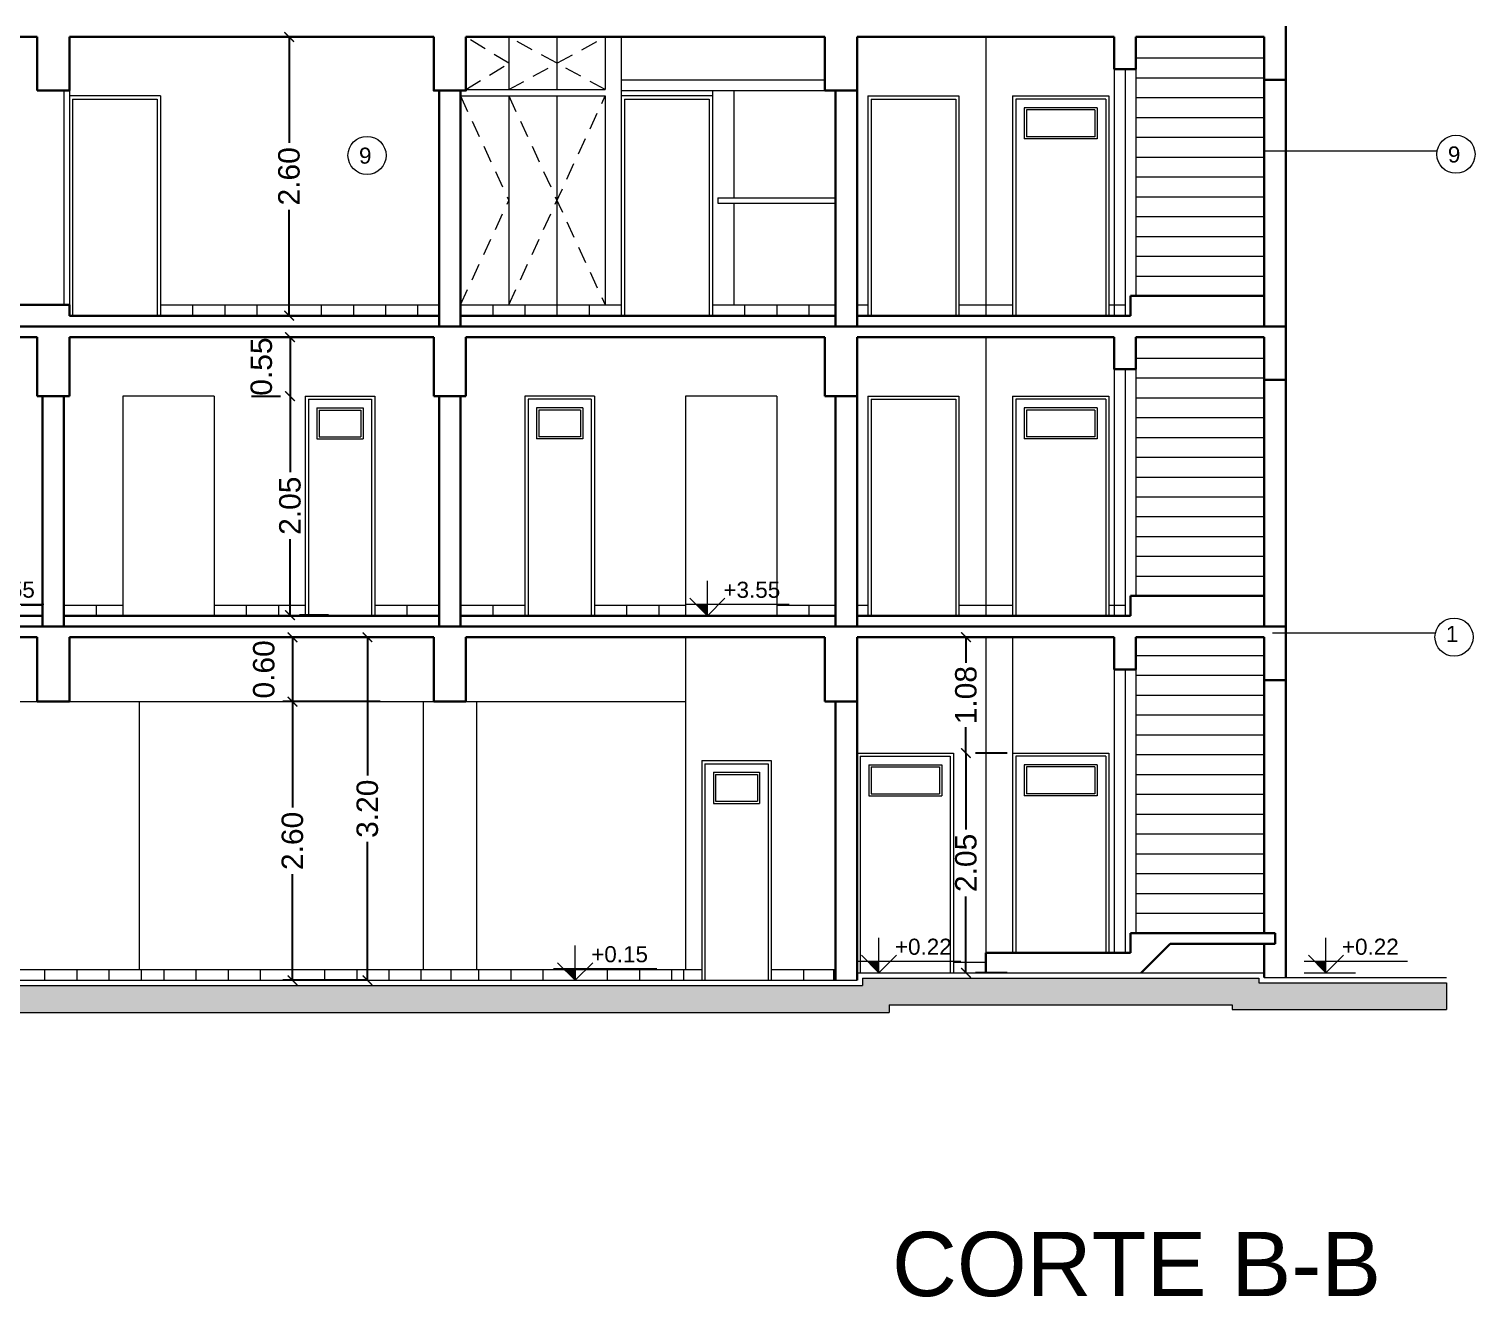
# Model space of a CAD drawing. Header units: millimetres. Extents: x 1578 to 2210, y 899 to 1032.
# Drawn here: x 1616.7 to 1630.19, y 899.34 to 911.18 of the extents above; entities that cross this region are included whole.
import ezdxf

# ---------------------------------------------------------------- set-up
doc = ezdxf.new("R2010")
doc.units = ezdxf.units.MM
doc.linetypes.add('HIDDEN2', pattern=[4.7625, 3.175, -1.5875])
for name, color, linetype, lineweight in [('CARPINTERIA', 7, 'Continuous', 18), ('COTAS', 7, 'Continuous', 15), ('ESTRUCTURA', 3, 'Continuous', 30), ('MUROS', 1, 'Continuous', 30), ('SANITARIOS', 7, 'Continuous', 20), ('TECHOS', 7, 'HIDDEN2', 15), ('TRAMAS', 7, 'Continuous', 15), ('UMBRALES', 7, 'Continuous', 18)]:
    doc.layers.add(name, color=color, linetype=linetype, lineweight=lineweight)
doc.styles.add('STYLE1', font='ARIAL.TTF')
doc.dimstyles.get("Standard").update_dxf_attribs({"dimscale": 0, "dimtxt": 0.2, "dimasz": 0.09, "dimexe": 0.09, "dimexo": 0.5, "dimgap": 0.05, "dimtad": 0, "dimzin": 0, "dimdsep": 46, "dimtxsty": 'STYLE1', "dimblk1": 'ARCHTICK', "dimblk2": 'ARCHTICK', "dimsah": 1, "dimcen": 0, "dimadec": 0, "dimazin": 0, "dimtfac": 1, "dimtofl": 0, "dimtmove": 2, "dimatfit": 3, "dimldrblk": 'ARCHTICK', "dimfxl": 1, "dimtolj": 1, "dimtzin": 0, "dimarcsym": 0})

# ---------------------------------------------------------------- blocks, each defined once
blk = doc.blocks.new('_ARCHTICK')
at = {"color": 0, "linetype": 'ByBlock', "const_width": 0.15}
blk.add_lwpolyline([(-0.5, -0.5), (0.5, 0.5)], dxfattribs=at)
blk = doc.blocks.new('*D57')
at = {"layer": 'COTAS', "color": 0, "lineweight": -2, "ltscale": 0.05}
for p, q in [((1625.127, 905.5), (1625.353, 905.5)), ((1625.443, 905.5), (1625.443, 905.261)), ((1625.443, 904.42), (1625.443, 904.66)), ((1625.827, 904.42), (1625.533, 904.42))]:
    blk.add_line(p, q, dxfattribs=at)
at = {"layer": 'DEFPOINTS', "color": 0, "ltscale": 0.05}
for p in [(1625.627, 905.5), (1625.327, 904.42), (1625.443, 904.42)]:
    blk.add_point(p, dxfattribs=at)
at = {"layer": 'COTAS', "color": 0, "lineweight": -2, "ltscale": 0.05, "xscale": 0.09, "yscale": 0.09, "zscale": 0.09}
for p, rotation in [((1625.443, 905.5), 90), ((1625.443, 904.42), 270)]:
    blk.add_blockref('_ARCHTICK', p, dxfattribs=dict(at, rotation=rotation))
at = {"layer": 'COTAS', "color": 0, "ltscale": 0.05, "insert": (1625.443, 904.96), "char_height": 0.2, "attachment_point": 5, "rotation": 90, "style": 'STYLE1'}
blk.add_mtext('\\A1;1.08', dxfattribs=at)
blk = doc.blocks.new('*D58')
at = {"layer": 'COTAS', "color": 0, "lineweight": -2, "ltscale": 0.05}
for p, q in [((1619.977, 905.5), (1619.768, 905.5)), ((1619.858, 905.5), (1619.858, 904.21)), ((1619.858, 902.3), (1619.858, 903.591)), ((1619.858, 902.3), (1619.768, 902.3))]:
    blk.add_line(p, q, dxfattribs=at)
at = {"layer": 'DEFPOINTS', "color": 0, "ltscale": 0.05}
for p in [(1620.477, 905.5), (1619.858, 902.3), (1620.358, 902.3)]:
    blk.add_point(p, dxfattribs=at)
at = {"layer": 'COTAS', "color": 0, "lineweight": -2, "ltscale": 0.05, "xscale": 0.09, "yscale": 0.09, "zscale": 0.09}
for p, rotation in [((1619.858, 905.5), 90), ((1619.858, 902.3), 270)]:
    blk.add_blockref('_ARCHTICK', p, dxfattribs=dict(at, rotation=rotation))
at = {"layer": 'COTAS', "color": 0, "ltscale": 0.05, "insert": (1619.858, 903.9), "char_height": 0.2, "attachment_point": 5, "rotation": 90, "style": 'STYLE1'}
blk.add_mtext('\\A1;3.20', dxfattribs=at)
blk = doc.blocks.new('*D59')
at = {"layer": 'COTAS', "color": 0, "lineweight": -2, "ltscale": 0.05}
for p, q in [((1619.977, 904.9), (1619.069, 904.9)), ((1619.159, 904.9), (1619.159, 903.911)), ((1619.159, 902.3), (1619.159, 903.289)), ((1619.858, 902.3), (1619.069, 902.3))]:
    blk.add_line(p, q, dxfattribs=at)
at = {"layer": 'DEFPOINTS', "color": 0, "ltscale": 0.05}
for p in [(1620.477, 904.9), (1619.159, 902.3), (1620.358, 902.3)]:
    blk.add_point(p, dxfattribs=at)
at = {"layer": 'COTAS', "color": 0, "lineweight": -2, "ltscale": 0.05, "xscale": 0.09, "yscale": 0.09, "zscale": 0.09}
for p, rotation in [((1619.159, 904.9), 90), ((1619.159, 902.3), 270)]:
    blk.add_blockref('_ARCHTICK', p, dxfattribs=dict(at, rotation=rotation))
at = {"layer": 'COTAS', "color": 0, "ltscale": 0.05, "insert": (1619.159, 903.6), "char_height": 0.2, "attachment_point": 5, "rotation": 90, "style": 'STYLE1'}
blk.add_mtext('\\A1;2.60', dxfattribs=at)
blk = doc.blocks.new('*D60')
at = {"layer": 'COTAS', "color": 0, "lineweight": -2, "ltscale": 0.05}
for p, q in [((1625.443, 904.42), (1625.443, 903.707)), ((1625.827, 904.42), (1625.533, 904.42)), ((1625.443, 902.37), (1625.443, 903.083)), ((1625.827, 902.37), (1625.533, 902.37))]:
    blk.add_line(p, q, dxfattribs=at)
at = {"layer": 'DEFPOINTS', "color": 0, "ltscale": 0.05}
for p in [(1625.327, 904.42), (1625.327, 902.37), (1625.443, 902.37)]:
    blk.add_point(p, dxfattribs=at)
at = {"layer": 'COTAS', "color": 0, "lineweight": -2, "ltscale": 0.05, "xscale": 0.09, "yscale": 0.09, "zscale": 0.09}
for p, rotation in [((1625.443, 904.42), 90), ((1625.443, 902.37), 270)]:
    blk.add_blockref('_ARCHTICK', p, dxfattribs=dict(at, rotation=rotation))
at = {"layer": 'COTAS', "color": 0, "ltscale": 0.05, "insert": (1625.443, 903.395), "char_height": 0.2, "attachment_point": 5, "rotation": 90, "style": 'STYLE1'}
blk.add_mtext('\\A1;2.05', dxfattribs=at)
blk = doc.blocks.new('*D62')
at = {"layer": 'COTAS', "color": 0, "lineweight": -2, "ltscale": 0.05}
for p, q in [((1619.977, 911.1), (1619.037, 911.1)), ((1619.127, 911.1), (1619.127, 910.111)), ((1619.127, 908.5), (1619.127, 909.489)), ((1620.027, 908.5), (1619.037, 908.5))]:
    blk.add_line(p, q, dxfattribs=at)
at = {"layer": 'DEFPOINTS', "color": 0, "ltscale": 0.05}
for p in [(1620.477, 911.1), (1619.127, 908.5), (1620.527, 908.5)]:
    blk.add_point(p, dxfattribs=at)
at = {"layer": 'COTAS', "color": 0, "lineweight": -2, "ltscale": 0.05, "xscale": 0.09, "yscale": 0.09, "zscale": 0.09}
for p, rotation in [((1619.127, 911.1), 90), ((1619.127, 908.5), 270)]:
    blk.add_blockref('_ARCHTICK', p, dxfattribs=dict(at, rotation=rotation))
at = {"layer": 'COTAS', "color": 0, "ltscale": 0.05, "insert": (1619.127, 909.8), "char_height": 0.2, "attachment_point": 5, "rotation": 90, "style": 'STYLE1'}
blk.add_mtext('\\A1;2.60', dxfattribs=at)
blk = doc.blocks.new('*D65')
at = {"layer": 'COTAS', "color": 0, "lineweight": -2, "ltscale": 0.05}
for p, q in [((1619.977, 905.5), (1619.069, 905.5)), ((1619.159, 905.5), (1619.159, 904.9)), ((1619.977, 904.9), (1619.069, 904.9))]:
    blk.add_line(p, q, dxfattribs=at)
at = {"layer": 'DEFPOINTS', "color": 0, "ltscale": 0.05}
for p in [(1620.477, 905.5), (1619.159, 904.9), (1620.477, 904.9)]:
    blk.add_point(p, dxfattribs=at)
at = {"layer": 'COTAS', "color": 0, "lineweight": -2, "ltscale": 0.05, "xscale": 0.09, "yscale": 0.09, "zscale": 0.09}
for p, rotation in [((1619.159, 905.5), 90), ((1619.159, 904.9), 270)]:
    blk.add_blockref('_ARCHTICK', p, dxfattribs=dict(at, rotation=rotation))
at = {"layer": 'COTAS', "color": 0, "ltscale": 0.05, "insert": (1618.892, 905.2), "char_height": 0.2, "attachment_point": 5, "rotation": 90, "style": 'STYLE1'}
blk.add_mtext('\\A1;0.60', dxfattribs=at)
blk = doc.blocks.new('*D66')
at = {"layer": 'COTAS', "color": 0, "lineweight": -2, "ltscale": 0.05}
for p, q in [((1618.777, 907.75), (1619.046, 907.75)), ((1619.136, 907.75), (1619.136, 907.04)), ((1619.136, 905.705), (1619.136, 906.415)), ((1619.496, 905.705), (1619.226, 905.705))]:
    blk.add_line(p, q, dxfattribs=at)
at = {"layer": 'DEFPOINTS', "color": 0, "ltscale": 0.05}
for p in [(1619.277, 907.75), (1618.996, 905.705), (1619.136, 905.705)]:
    blk.add_point(p, dxfattribs=at)
at = {"layer": 'COTAS', "color": 0, "lineweight": -2, "ltscale": 0.05, "xscale": 0.09, "yscale": 0.09, "zscale": 0.09}
for p, rotation in [((1619.136, 907.75), 90), ((1619.136, 905.705), 270)]:
    blk.add_blockref('_ARCHTICK', p, dxfattribs=dict(at, rotation=rotation))
at = {"layer": 'COTAS', "color": 0, "ltscale": 0.05, "insert": (1619.136, 906.727), "char_height": 0.2, "attachment_point": 5, "rotation": 90, "style": 'STYLE1'}
blk.add_mtext('\\A1;2.05', dxfattribs=at)
blk = doc.blocks.new('*D67')
at = {"layer": 'COTAS', "color": 0, "lineweight": -2, "ltscale": 0.05}
for p, q in [((1619.977, 908.3), (1619.046, 908.3)), ((1619.136, 908.3), (1619.136, 907.75)), ((1618.777, 907.75), (1619.046, 907.75))]:
    blk.add_line(p, q, dxfattribs=at)
at = {"layer": 'DEFPOINTS', "color": 0, "ltscale": 0.05}
for p in [(1620.477, 908.3), (1619.136, 907.75), (1619.277, 907.75)]:
    blk.add_point(p, dxfattribs=at)
at = {"layer": 'COTAS', "color": 0, "lineweight": -2, "ltscale": 0.05, "xscale": 0.09, "yscale": 0.09, "zscale": 0.09}
for p, rotation in [((1619.136, 908.3), 90), ((1619.136, 907.75), 270)]:
    blk.add_blockref('_ARCHTICK', p, dxfattribs=dict(at, rotation=rotation))
at = {"layer": 'COTAS', "color": 0, "ltscale": 0.05, "insert": (1618.869, 908.025), "char_height": 0.2, "attachment_point": 5, "rotation": 90, "style": 'STYLE1'}
blk.add_mtext('\\A1;0.55', dxfattribs=at)

msp = doc.modelspace()

# ---------------------------------------------------------------- hatches: boundary and pattern name
at = {"layer": 'COTAS', "ltscale": 0.05}
for points in [[(1623.031, 905.809), (1622.922, 905.809), (1623.031, 905.7)], [(1624.631, 902.479), (1624.522, 902.479), (1624.631, 902.37)], [(1628.801, 902.479), (1628.693, 902.479), (1628.801, 902.37)], [(1621.796, 902.409), (1621.688, 902.409), (1621.796, 902.3)]]:
    msp.add_hatch(color=256, dxfattribs=at).paths.add_polyline_path(points)
at = {"layer": 'TRAMAS', "ltscale": 0.05}
for points in [[(1629.927, 902.277), (1628.177, 902.277), (1628.177, 902.32), (1624.477, 902.32), (1624.477, 902.25), (1622.954, 902.25), (1622.954, 902), (1624.727, 902), (1624.727, 902.07), (1627.927, 902.07), (1627.927, 902.027), (1629.927, 902.027)], [(1622.954, 902.25), (1615.775, 902.25), (1615.775, 902), (1622.954, 902)]]:
    msp.add_hatch(color=256, dxfattribs=at).paths.add_polyline_path(points)

# ---------------------------------------------------------------- linework, layer by layer
at = {"layer": 'CARPINTERIA'}
for p, q in [((1617.027, 910.6), (1617.027, 908.6)), ((1617.077, 910.6), (1617.077, 908.6))]:
    msp.add_line(p, q, dxfattribs=at)
at = {"layer": 'CARPINTERIA', "ltscale": 0.05}
for p, q in [((1617.107, 910.52), (1617.107, 908.5)), ((1617.107, 910.52), (1617.897, 910.52)), ((1617.897, 910.52), (1617.897, 908.5)), ((1622.257, 910.52), (1622.257, 908.5)), ((1622.257, 910.52), (1623.047, 910.52)), ((1623.047, 910.52), (1623.047, 908.5)), ((1624.557, 910.52), (1624.557, 908.5)), ((1624.557, 910.52), (1625.347, 910.52)), ((1625.347, 910.52), (1625.347, 908.5)), ((1625.907, 910.52), (1625.907, 908.5)), ((1626.747, 910.52), (1625.907, 910.52)), ((1626.007, 910.42), (1626.007, 910.17)), ((1626.647, 910.42), (1626.007, 910.42)), ((1626.647, 910.42), (1626.647, 910.17)), ((1626.747, 910.52), (1626.747, 908.5)), ((1626.647, 910.17), (1626.007, 910.17)), ((1623.127, 909.6), (1624.227, 909.6)), ((1623.127, 909.6), (1623.127, 909.55)), ((1623.127, 909.55), (1624.227, 909.55)), ((1619.307, 907.72), (1619.897, 907.72)), ((1619.307, 907.72), (1619.307, 905.7)), ((1619.897, 907.72), (1619.897, 905.7)), ((1621.947, 907.72), (1621.357, 907.72)), ((1621.357, 907.72), (1621.357, 905.7)), ((1621.947, 907.72), (1621.947, 905.7)), ((1624.557, 907.72), (1625.347, 907.72)), ((1624.557, 907.72), (1624.557, 905.7)), ((1625.347, 907.72), (1625.347, 905.7)), ((1626.747, 907.72), (1625.907, 907.72)), ((1625.907, 907.72), (1625.907, 905.7)), ((1626.747, 907.72), (1626.747, 905.7)), ((1619.407, 907.62), (1619.797, 907.62)), ((1619.407, 907.62), (1619.407, 907.37)), ((1619.797, 907.62), (1619.797, 907.37)), ((1621.847, 907.62), (1621.457, 907.62)), ((1621.457, 907.62), (1621.457, 907.37)), ((1621.847, 907.62), (1621.847, 907.37)), ((1626.647, 907.62), (1626.007, 907.62)), ((1626.007, 907.62), (1626.007, 907.37)), ((1626.647, 907.62), (1626.647, 907.37)), ((1619.407, 907.37), (1619.797, 907.37)), ((1621.847, 907.37), (1621.457, 907.37)), ((1626.647, 907.37), (1626.007, 907.37)), ((1624.457, 904.39), (1625.297, 904.39)), ((1624.457, 904.39), (1624.457, 902.37)), ((1625.297, 904.39), (1625.297, 902.37)), ((1626.747, 904.39), (1625.907, 904.39)), ((1625.907, 904.39), (1625.907, 902.555)), ((1626.747, 904.39), (1626.747, 902.555)), ((1623.007, 904.32), (1623.597, 904.32)), ((1623.007, 904.32), (1623.007, 902.3)), ((1623.107, 904.22), (1623.107, 903.97)), ((1623.107, 904.22), (1623.497, 904.22)), ((1623.497, 904.22), (1623.497, 903.97)), ((1623.597, 904.32), (1623.597, 902.3)), ((1624.557, 904.29), (1625.197, 904.29)), ((1624.557, 904.29), (1624.557, 904.04)), ((1625.197, 904.29), (1625.197, 904.04)), ((1626.647, 904.29), (1626.007, 904.29)), ((1626.007, 904.29), (1626.007, 904.04)), ((1626.647, 904.29), (1626.647, 904.04)), ((1623.107, 903.97), (1623.497, 903.97)), ((1624.557, 904.04), (1625.197, 904.04)), ((1626.647, 904.04), (1626.007, 904.04))]:
    msp.add_line(p, q, dxfattribs=at)
at = {"layer": 'COTAS', "ltscale": 0.05}
for p, q in [((1628.231, 910.039), (1629.836, 910.039)), ((1622.867, 905.864), (1623.031, 905.7)), ((1623.031, 905.7), (1623.194, 905.864)), ((1628.302, 905.54), (1629.821, 905.54)), ((1621.633, 902.464), (1621.796, 902.3)), ((1621.796, 902.3), (1621.96, 902.464)), ((1624.467, 902.534), (1624.631, 902.37)), ((1624.631, 902.37), (1624.794, 902.534)), ((1628.638, 902.534), (1628.801, 902.37)), ((1628.801, 902.37), (1628.965, 902.534))]:
    msp.add_line(p, q, dxfattribs=at)
at = {"layer": 'COTAS', "ltscale": 0.1}
for p, q in [((1623.031, 905.7), (1623.031, 906.025)), ((1615.873, 905.81), (1616.839, 905.81)), ((1622.827, 905.809), (1623.794, 905.809)), ((1622.827, 905.7), (1623.307, 905.7)), ((1621.796, 902.3), (1621.796, 902.625)), ((1624.631, 902.37), (1624.631, 902.695)), ((1628.801, 902.37), (1628.801, 902.695)), ((1624.427, 902.479), (1625.394, 902.479)), ((1628.598, 902.479), (1629.564, 902.479)), ((1621.593, 902.409), (1622.559, 902.409)), ((1624.427, 902.37), (1624.907, 902.37)), ((1628.598, 902.37), (1629.078, 902.37))]:
    msp.add_line(p, q, dxfattribs=at)
at = {"layer": 'COTAS', "ltscale": 0.05}
for centre in [(1619.855, 909.995), (1630.015, 910.006), (1629.997, 905.501)]:
    msp.add_circle(centre, 0.178, dxfattribs=at)
at = {"layer": 'ESTRUCTURA', "ltscale": 0.05}
for p, q in [((1612.687, 911.1), (1616.777, 911.1)), ((1616.777, 911.1), (1616.777, 910.6)), ((1617.077, 910.6), (1617.077, 911.1)), ((1617.077, 911.1), (1620.477, 911.1)), ((1620.777, 911.1), (1624.127, 911.1)), ((1624.427, 911.1), (1626.827, 911.1)), ((1627.027, 911.1), (1628.227, 911.1)), ((1628.227, 911.1), (1628.227, 910.7)), ((1628.427, 910.7), (1628.427, 911.2)), ((1628.227, 910.7), (1628.427, 910.7)), ((1616.777, 910.6), (1617.077, 910.6)), ((1612.267, 908.4), (1628.427, 908.4)), ((1628.427, 907.9), (1628.427, 908.4)), ((1612.687, 908.3), (1616.777, 908.3)), ((1616.777, 908.3), (1616.777, 907.75)), ((1617.077, 907.75), (1617.077, 908.3)), ((1617.077, 908.3), (1620.477, 908.3)), ((1620.477, 908.3), (1620.477, 907.75)), ((1620.777, 908.3), (1624.127, 908.3)), ((1620.777, 907.75), (1620.777, 908.3)), ((1624.127, 908.3), (1624.127, 907.75)), ((1624.427, 908.3), (1626.827, 908.3)), ((1624.427, 907.75), (1624.427, 908.3)), ((1627.027, 908.3), (1628.227, 908.3)), ((1628.227, 908.3), (1628.227, 907.9)), ((1628.227, 907.9), (1628.427, 907.9)), ((1616.777, 907.75), (1617.077, 907.75)), ((1620.477, 907.75), (1620.777, 907.75)), ((1624.127, 907.75), (1624.427, 907.75)), ((1612.267, 905.6), (1628.427, 905.6)), ((1628.427, 905.1), (1628.427, 905.6)), ((1612.567, 905.5), (1616.777, 905.5)), ((1616.777, 905.5), (1616.777, 904.9)), ((1617.077, 904.9), (1617.077, 905.5)), ((1617.077, 905.5), (1620.477, 905.5)), ((1620.477, 905.5), (1620.477, 904.9)), ((1620.777, 905.5), (1624.127, 905.5)), ((1620.777, 904.9), (1620.777, 905.5)), ((1624.127, 905.5), (1624.127, 904.9)), ((1624.427, 905.5), (1626.827, 905.5)), ((1624.427, 904.9), (1624.427, 905.5)), ((1627.027, 905.5), (1628.227, 905.5)), ((1628.227, 905.5), (1628.227, 905.1)), ((1628.227, 905.1), (1628.427, 905.1)), ((1616.777, 904.9), (1617.077, 904.9)), ((1620.477, 904.9), (1620.777, 904.9)), ((1624.127, 904.9), (1624.427, 904.9)), ((1626.977, 902.74), (1628.327, 902.74)), ((1626.977, 902.74), (1626.977, 902.555)), ((1628.327, 902.74), (1628.327, 902.64)), ((1627.077, 902.37), (1627.347, 902.64)), ((1627.347, 902.64), (1628.327, 902.64)), ((1625.627, 902.555), (1625.627, 902.37)), ((1625.627, 902.555), (1626.977, 902.555))]:
    msp.add_line(p, q, dxfattribs=at)
for points in [[(1620.477, 911.1), (1620.477, 910.6), (1620.777, 910.6), (1620.777, 911.1)], [(1624.127, 911.1), (1624.127, 910.6), (1624.427, 910.6), (1624.427, 911.1)], [(1626.827, 911.1), (1626.827, 910.8), (1627.027, 910.8), (1627.027, 911.1)], [(1626.827, 908.3), (1626.827, 908), (1627.027, 908), (1627.027, 908.3)], [(1626.827, 905.5), (1626.827, 905.2), (1627.027, 905.2), (1627.027, 905.5)]]:
    msp.add_lwpolyline(points, dxfattribs=at)
at = {"layer": 'MUROS', "ltscale": 0.05}
for p, q in [((1628.227, 910.7), (1628.227, 908.4)), ((1628.427, 910.7), (1628.427, 908.4)), ((1624.227, 910.6), (1624.227, 908.4)), ((1624.427, 910.6), (1624.427, 908.4)), ((1626.977, 908.685), (1628.227, 908.685)), ((1626.977, 908.685), (1626.977, 908.5)), ((1616.477, 908.6), (1617.077, 908.6)), ((1617.077, 908.5), (1620.527, 908.5)), ((1620.727, 908.5), (1624.227, 908.5)), ((1624.427, 908.5), (1626.977, 908.5)), ((1628.227, 907.9), (1628.227, 905.6)), ((1628.427, 907.9), (1628.427, 905.6)), ((1624.227, 907.75), (1624.227, 905.6)), ((1624.427, 907.75), (1624.427, 905.6)), ((1626.977, 905.885), (1628.227, 905.885)), ((1626.977, 905.885), (1626.977, 905.7)), ((1612.687, 905.7), (1616.827, 905.7)), ((1617.027, 905.7), (1620.527, 905.7)), ((1620.727, 905.7), (1624.227, 905.7)), ((1624.427, 905.7), (1626.977, 905.7)), ((1628.227, 905.1), (1628.227, 902.74)), ((1628.427, 905.1), (1628.427, 902.33)), ((1624.227, 904.9), (1624.227, 902.3)), ((1624.427, 904.9), (1624.427, 902.3)), ((1628.227, 902.64), (1628.227, 902.327))]:
    msp.add_line(p, q, dxfattribs=at)
at = {"layer": 'MUROS'}
for p, q in [((1620.527, 910.6), (1620.527, 908.4)), ((1620.727, 910.6), (1620.727, 908.4)), ((1617.077, 908.6), (1617.077, 908.5)), ((1616.827, 907.75), (1616.827, 905.6)), ((1617.027, 907.75), (1617.027, 905.6)), ((1620.527, 907.75), (1620.527, 905.6)), ((1620.727, 907.75), (1620.727, 905.6))]:
    msp.add_line(p, q, dxfattribs=at)
at = {"layer": 'SANITARIOS', "ltscale": 0.05}
for p, q in [((1626.927, 910.8), (1626.927, 908.5)), ((1627.027, 910.8), (1627.027, 908.685)), ((1626.927, 908), (1626.927, 905.7)), ((1627.027, 908), (1627.027, 905.885)), ((1626.927, 905.2), (1626.927, 902.555)), ((1627.027, 905.2), (1627.027, 902.74))]:
    msp.add_line(p, q, dxfattribs=at)
at = {"layer": 'TECHOS', "ltscale": 0.05}
for p, q in [((1621.177, 910.855), (1620.777, 911.1)), ((1621.177, 910.61), (1622.077, 911.1)), ((1622.077, 910.61), (1621.177, 911.1)), ((1620.777, 910.61), (1621.177, 910.855)), ((1620.727, 910.55), (1621.177, 909.575)), ((1621.177, 908.6), (1622.077, 910.55)), ((1621.177, 910.55), (1622.077, 908.6)), ((1620.727, 908.6), (1621.177, 909.575))]:
    msp.add_line(p, q, dxfattribs=at)
at = {"layer": 'TRAMAS', "ltscale": 0.05}
for p, q in [((1621.177, 911.1), (1621.177, 910.61)), ((1621.627, 911.1), (1621.627, 910.61)), ((1627.027, 910.905), (1628.227, 910.905)), ((1627.027, 910.72), (1628.227, 910.72)), ((1621.177, 910.55), (1621.177, 908.6)), ((1621.627, 910.55), (1621.627, 908.6)), ((1625.987, 910.44), (1625.987, 910.15)), ((1626.667, 910.44), (1625.987, 910.44)), ((1626.667, 910.44), (1626.667, 910.15)), ((1627.027, 910.535), (1628.227, 910.535)), ((1627.027, 910.35), (1628.227, 910.35)), ((1626.667, 910.15), (1625.987, 910.15)), ((1627.027, 910.165), (1628.227, 910.165)), ((1627.027, 909.98), (1628.227, 909.98)), ((1627.027, 909.795), (1628.227, 909.795)), ((1627.027, 909.61), (1628.227, 909.61)), ((1627.027, 909.425), (1628.227, 909.425)), ((1627.027, 909.24), (1628.227, 909.24)), ((1627.027, 909.055), (1628.227, 909.055)), ((1627.027, 908.87), (1628.227, 908.87)), ((1618.227, 908.6), (1618.227, 908.5)), ((1618.527, 908.6), (1618.527, 908.5)), ((1618.827, 908.6), (1618.827, 908.5)), ((1619.127, 908.6), (1619.127, 908.5)), ((1619.427, 908.6), (1619.427, 908.5)), ((1619.727, 908.6), (1619.727, 908.5)), ((1620.027, 908.6), (1620.027, 908.5)), ((1620.327, 908.6), (1620.327, 908.5)), ((1621.027, 908.6), (1621.027, 908.5)), ((1621.327, 908.6), (1621.327, 908.5)), ((1621.627, 908.6), (1621.627, 908.5)), ((1621.927, 908.6), (1621.927, 908.5)), ((1623.377, 908.6), (1623.377, 908.5)), ((1623.677, 908.6), (1623.677, 908.5)), ((1623.977, 908.6), (1623.977, 908.5)), ((1627.027, 908.105), (1628.227, 908.105)), ((1627.027, 907.92), (1628.227, 907.92)), ((1627.027, 907.735), (1628.227, 907.735)), ((1619.387, 907.64), (1619.817, 907.64)), ((1619.387, 907.64), (1619.387, 907.35)), ((1619.817, 907.64), (1619.817, 907.35)), ((1621.867, 907.64), (1621.437, 907.64)), ((1621.437, 907.64), (1621.437, 907.35)), ((1621.867, 907.64), (1621.867, 907.35)), ((1626.667, 907.64), (1625.987, 907.64)), ((1625.987, 907.64), (1625.987, 907.35)), ((1626.667, 907.64), (1626.667, 907.35)), ((1627.027, 907.55), (1628.227, 907.55)), ((1619.387, 907.35), (1619.817, 907.35)), ((1621.867, 907.35), (1621.437, 907.35)), ((1626.667, 907.35), (1625.987, 907.35)), ((1627.027, 907.365), (1628.227, 907.365)), ((1627.027, 907.18), (1628.227, 907.18)), ((1627.027, 906.995), (1628.227, 906.995)), ((1627.027, 906.81), (1628.227, 906.81)), ((1627.027, 906.625), (1628.227, 906.625)), ((1627.027, 906.44), (1628.227, 906.44)), ((1627.027, 906.255), (1628.227, 906.255)), ((1627.027, 906.07), (1628.227, 906.07)), ((1617.327, 905.8), (1617.327, 905.7)), ((1618.727, 905.8), (1618.727, 905.7)), ((1619.027, 905.8), (1619.027, 905.7)), ((1620.227, 905.8), (1620.227, 905.7)), ((1621.027, 905.8), (1621.027, 905.7)), ((1622.277, 905.8), (1622.277, 905.7)), ((1622.577, 905.8), (1622.577, 905.7)), ((1623.977, 905.8), (1623.977, 905.7)), ((1627.027, 905.33), (1628.227, 905.33)), ((1627.027, 905.145), (1628.227, 905.145)), ((1615.297, 904.9), (1616.777, 904.9)), ((1617.077, 904.9), (1620.477, 904.9)), ((1620.777, 904.9), (1622.827, 904.9)), ((1627.027, 904.96), (1628.227, 904.96)), ((1627.027, 904.775), (1628.227, 904.775)), ((1627.027, 904.59), (1628.227, 904.59)), ((1627.027, 904.405), (1628.227, 904.405)), ((1623.087, 904.24), (1623.087, 903.95)), ((1623.087, 904.24), (1623.517, 904.24)), ((1623.517, 904.24), (1623.517, 903.95)), ((1624.537, 904.31), (1625.217, 904.31)), ((1624.537, 904.31), (1624.537, 904.02)), ((1625.217, 904.31), (1625.217, 904.02)), ((1626.667, 904.31), (1625.987, 904.31)), ((1625.987, 904.31), (1625.987, 904.02)), ((1626.667, 904.31), (1626.667, 904.02)), ((1627.027, 904.22), (1628.227, 904.22)), ((1623.087, 903.95), (1623.517, 903.95)), ((1624.537, 904.02), (1625.217, 904.02)), ((1626.667, 904.02), (1625.987, 904.02)), ((1627.027, 904.035), (1628.227, 904.035)), ((1627.027, 903.85), (1628.227, 903.85)), ((1627.027, 903.665), (1628.227, 903.665)), ((1627.027, 903.48), (1628.227, 903.48)), ((1627.027, 903.295), (1628.227, 903.295)), ((1627.027, 903.11), (1628.227, 903.11)), ((1627.027, 902.925), (1628.227, 902.925)), ((1616.846, 902.4), (1616.846, 902.3)), ((1617.146, 902.4), (1617.146, 902.3)), ((1617.446, 902.4), (1617.446, 902.3)), ((1617.958, 902.4), (1617.958, 902.3)), ((1618.258, 902.4), (1618.258, 902.3)), ((1618.558, 902.4), (1618.558, 902.3)), ((1618.858, 902.4), (1618.858, 902.3)), ((1619.158, 902.4), (1619.158, 902.3)), ((1619.458, 902.4), (1619.458, 902.3)), ((1619.758, 902.4), (1619.758, 902.3)), ((1620.058, 902.4), (1620.058, 902.3)), ((1620.636, 902.4), (1620.636, 902.3)), ((1621.196, 902.4), (1621.196, 902.3)), ((1621.496, 902.4), (1621.496, 902.3)), ((1621.796, 902.4), (1621.796, 902.3)), ((1622.096, 902.4), (1622.096, 902.3)), ((1622.396, 902.4), (1622.396, 902.3)), ((1622.696, 902.4), (1622.696, 902.3)), ((1623.927, 902.4), (1623.927, 902.3))]:
    msp.add_line(p, q, dxfattribs=at)
at = {"layer": 'UMBRALES', "ltscale": 0.05}
for p, q in [((1622.077, 911.1), (1622.077, 910.61)), ((1622.227, 911.1), (1622.227, 908.5)), ((1625.627, 911.1), (1625.627, 908.5)), ((1622.227, 910.7), (1624.127, 910.7)), ((1626.827, 910.8), (1626.827, 908.5)), ((1617.927, 910.55), (1617.077, 910.55)), ((1617.927, 910.55), (1617.927, 908.5)), ((1620.727, 910.55), (1622.077, 910.55)), ((1620.777, 910.61), (1622.077, 910.61)), ((1622.077, 910.55), (1622.077, 908.6)), ((1622.227, 910.6), (1624.127, 910.6)), ((1623.077, 910.55), (1622.227, 910.55)), ((1623.077, 910.6), (1623.077, 908.5)), ((1623.277, 910.6), (1623.277, 909.6)), ((1624.527, 910.55), (1624.527, 908.5)), ((1624.527, 910.55), (1625.377, 910.55)), ((1625.377, 910.55), (1625.377, 908.5)), ((1625.877, 910.55), (1625.877, 908.5)), ((1625.877, 910.55), (1626.777, 910.55)), ((1626.777, 910.55), (1626.777, 908.5)), ((1623.277, 909.55), (1623.277, 908.6)), ((1617.927, 908.6), (1620.527, 908.6)), ((1620.727, 908.6), (1622.227, 908.6)), ((1623.077, 908.6), (1624.227, 908.6)), ((1624.427, 908.6), (1624.527, 908.6)), ((1625.377, 908.6), (1625.877, 908.6)), ((1626.777, 908.6), (1626.927, 908.6)), ((1625.627, 908.3), (1625.627, 905.7)), ((1626.827, 908), (1626.827, 905.7)), ((1618.427, 907.75), (1617.577, 907.75)), ((1617.577, 907.75), (1617.577, 905.7)), ((1618.427, 907.75), (1618.427, 905.7)), ((1619.277, 907.75), (1619.927, 907.75)), ((1619.277, 907.75), (1619.277, 905.7)), ((1619.927, 907.75), (1619.927, 905.7)), ((1621.977, 907.75), (1621.327, 907.75)), ((1621.327, 907.75), (1621.327, 905.7)), ((1621.977, 907.75), (1621.977, 905.7)), ((1623.677, 907.75), (1622.827, 907.75)), ((1622.827, 907.75), (1622.827, 905.7)), ((1623.677, 907.75), (1623.677, 905.7)), ((1624.527, 907.75), (1625.377, 907.75)), ((1624.527, 907.75), (1624.527, 905.7)), ((1625.377, 907.75), (1625.377, 905.7)), ((1625.877, 907.75), (1626.777, 907.75)), ((1625.877, 907.75), (1625.877, 905.7)), ((1626.777, 907.75), (1626.777, 905.7)), ((1616.627, 905.8), (1616.827, 905.8)), ((1617.027, 905.8), (1617.577, 905.8)), ((1618.427, 905.8), (1619.277, 905.8)), ((1619.927, 905.8), (1620.527, 905.8)), ((1620.727, 905.8), (1621.327, 905.8)), ((1621.977, 905.8), (1622.827, 905.8)), ((1623.677, 905.8), (1624.227, 905.8)), ((1624.427, 905.8), (1624.527, 905.8)), ((1625.377, 905.8), (1625.877, 905.8)), ((1626.777, 905.8), (1626.927, 905.8)), ((1622.827, 905.5), (1622.827, 902.4)), ((1625.627, 905.5), (1625.627, 902.555)), ((1625.877, 905.5), (1625.877, 902.555)), ((1626.827, 905.2), (1626.827, 902.555)), ((1617.727, 904.9), (1617.727, 902.4)), ((1620.377, 904.9), (1620.377, 902.4)), ((1620.877, 904.9), (1620.877, 902.4)), ((1622.977, 904.35), (1623.627, 904.35)), ((1622.977, 904.35), (1622.977, 902.3)), ((1623.627, 904.35), (1623.627, 902.3)), ((1624.427, 904.42), (1625.327, 904.42)), ((1625.327, 904.42), (1625.327, 902.37)), ((1625.877, 904.42), (1626.777, 904.42)), ((1626.777, 904.42), (1626.777, 902.555)), ((1625.327, 902.47), (1625.627, 902.47)), ((1615.297, 902.4), (1622.977, 902.4)), ((1617.746, 902.4), (1617.746, 902.3)), ((1620.358, 902.4), (1620.358, 902.3)), ((1620.896, 902.4), (1620.896, 902.3)), ((1622.808, 902.4), (1622.808, 902.3)), ((1623.627, 902.4), (1624.227, 902.4)), ((1624.208, 902.4), (1624.208, 902.3)), ((1624.427, 902.37), (1628.227, 902.37)), ((1624.477, 902.32), (1628.177, 902.32)), ((1624.477, 902.32), (1624.477, 902.25)), ((1628.177, 902.32), (1628.177, 902.277)), ((1628.227, 902.327), (1629.927, 902.327)), ((1615.297, 902.3), (1624.427, 902.3)), ((1615.347, 902.25), (1624.477, 902.25)), ((1628.177, 902.277), (1629.927, 902.277)), ((1629.927, 902.277), (1629.927, 902.027)), ((1624.727, 902.07), (1627.927, 902.07)), ((1624.727, 902.07), (1624.727, 902)), ((1627.927, 902.07), (1627.927, 902.027)), ((1615.597, 902), (1624.727, 902)), ((1627.927, 902.027), (1629.927, 902.027))]:
    msp.add_line(p, q, dxfattribs=at)

# ---------------------------------------------------------------- texts
at = {"layer": 'COTAS', "ltscale": 0.1, "char_height": 0.15, "attachment_point": 5, "style": 'STYLE1'}
for s, insert in [('9', (1619.838, 909.992)), ('9', (1629.998, 910.003)), ('+3.55', (1616.49, 905.943)), ('+3.55', (1623.445, 905.942)), ('1', (1629.979, 905.531)), ('+0.15', (1622.211, 902.542)), ('+0.22', (1625.045, 902.612)), ('+0.22', (1629.216, 902.612))]:
    msp.add_mtext(s, dxfattribs=dict(at, insert=insert))
at = {"layer": 'MUROS', "color": 0, "style": 'STYLE1'}
msp.add_text('CORTE B-B', height=0.6, dxfattribs=at).set_placement((1624.753, 899.353))

# ---------------------------------------------------------------- dimensions: what is measured, and where the dimension line sits
at = {"layer": 'COTAS', "ltscale": 0.05}
for base, p1, p2, picture, middle in [((1619.127, 908.5), (1620.477, 911.1), (1620.527, 908.5), '*D62', (1619.127, 909.8)), ((1619.136, 907.75), (1620.477, 908.3), (1619.277, 907.75), '*D67', (1618.869, 908.025)), ((1619.1358, 905.7047), (1619.2774, 907.7502), (1618.9964, 905.7047), '*D66', (1619.1358, 906.7275)), ((1619.159, 904.9), (1620.477, 905.5), (1620.477, 904.9), '*D65', (1618.892, 905.2)), ((1619.858, 902.3), (1620.477, 905.5), (1620.358, 902.3), '*D58', (1619.858, 903.9)), ((1625.443, 904.42), (1625.627, 905.5), (1625.327, 904.42), '*D57', (1625.443, 904.96)), ((1619.159, 902.3), (1620.477, 904.9), (1620.358, 902.3), '*D59', (1619.159, 903.6)), ((1625.443, 902.37), (1625.327, 904.42), (1625.327, 902.37), '*D60', (1625.443, 903.395))]:
    dim = msp.add_linear_dim(base=base, p1=p1, p2=p2, angle=90, dimstyle='Standard', override={"dimscale": 1}, dxfattribs=at)
    dim.commit()
    dim.dimension.update_dxf_attribs({"geometry": picture, "text_midpoint": middle})

doc.saveas('drawing.dxf')
